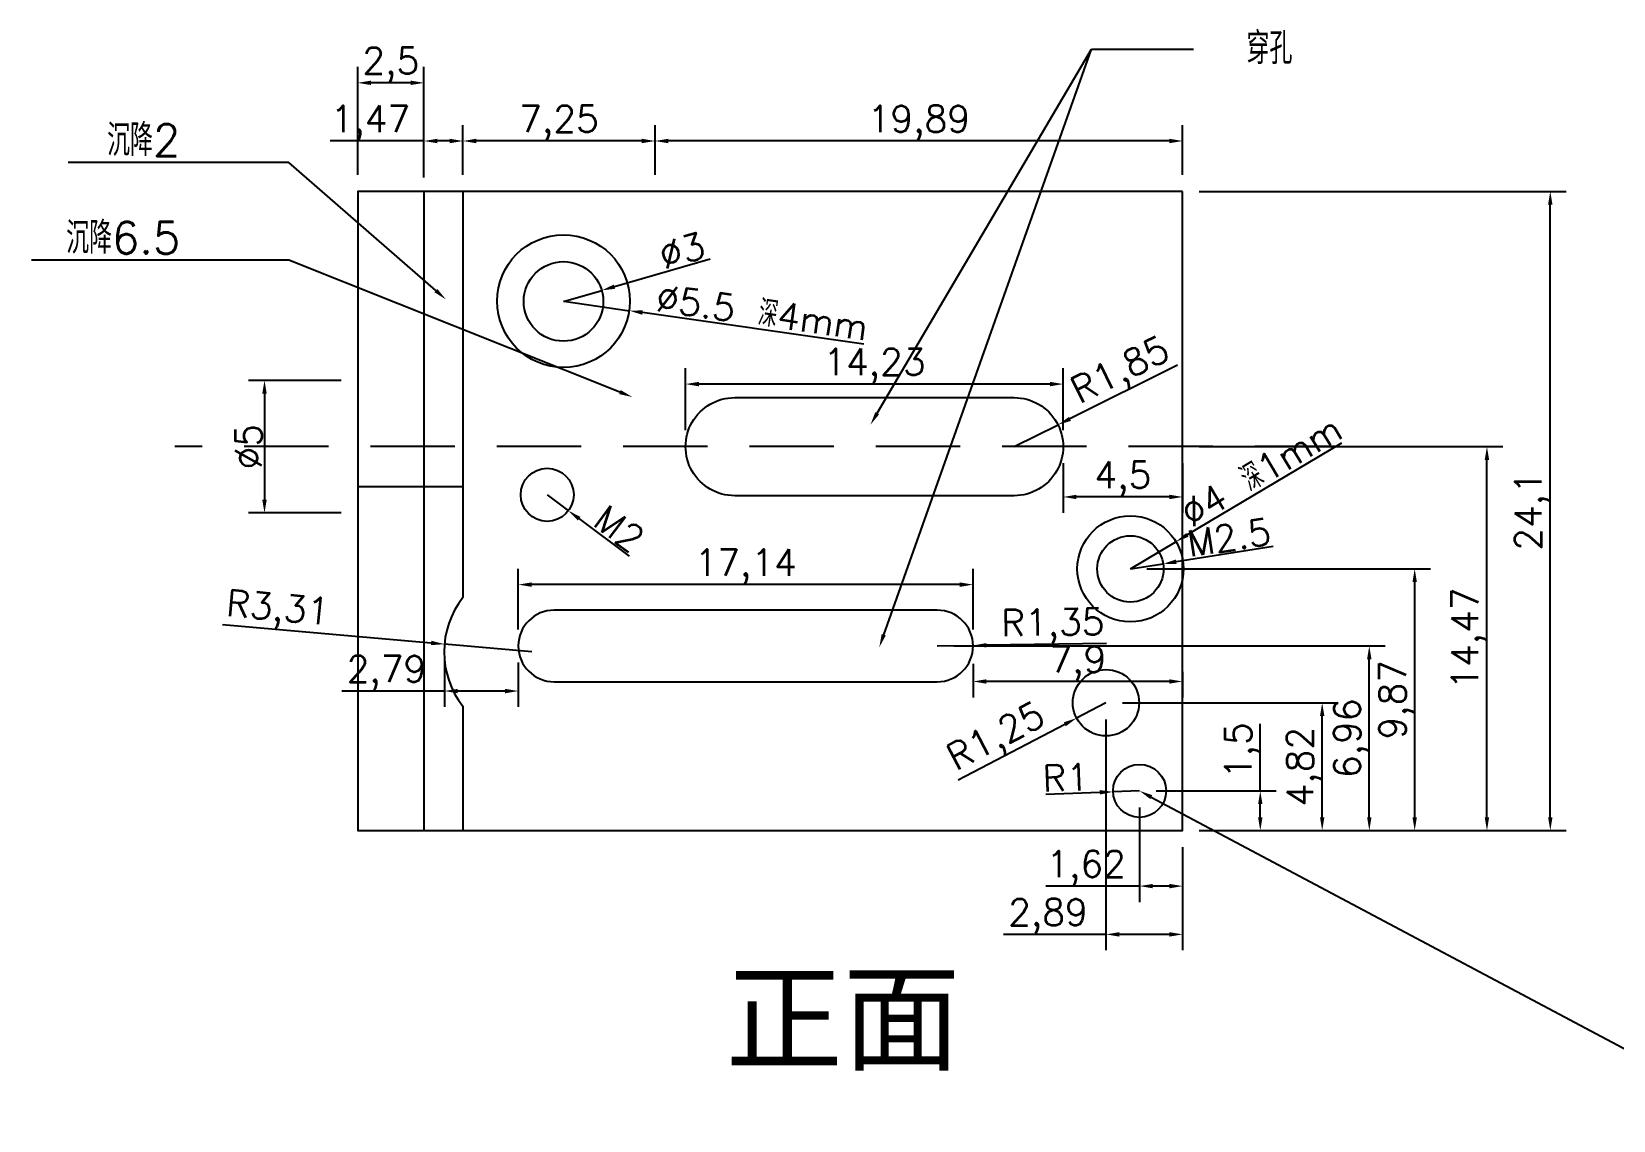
# Model space of a CAD drawing. Header units: millimetres. Extents: x 6817 to 15937, y -5221 to -164.
# Drawn here: x 9708.2 to 9767.8, y -614 to -572.9 of the extents above; entities that cross this region are included whole.
import ezdxf
from ezdxf import colors
from ezdxf.entities.mleader import LeaderData, LeaderLine
from ezdxf.math import Vec2, Vec3

# ---------------------------------------------------------------- set-up
doc = ezdxf.new("R2010")
doc.units = ezdxf.units.MM
doc.linetypes.add('HIDDEN', pattern=[9.525, 6.35, -3.175])
doc.layers.add('图层2', color=108, linetype='Continuous')
doc.styles.get("Standard").update_dxf_attribs({"font": 'txt', "bigfont": 'gbcbig.shx'})
doc.dimstyles.new('ISO-25', dxfattribs={"dimtxt": 1, "dimasz": 0.5, "dimexe": 0.6, "dimexo": 0.625, "dimgap": 0.1, "dimtad": 1, "dimtxsty": 'Standard', "dimcen": 2.5, "dimadec": 0, "dimazin": 0, "dimtfac": 1, "dimtmove": 0, "dimatfit": 3, "dimfxl": 0, "dimarcsym": 0})

# ---------------------------------------------------------------- blocks, each defined once
blk = doc.blocks.new('*D1165')
at = {"layer": 'Defpoints', "color": 0, "linetype": 'ByBlock', "transparency": 16777216}
for p in [(9728.223, -583.096), (9729.664, -582.68)]:
    blk.add_point(p, dxfattribs=at)
at = {"layer": '图层2', "color": 0, "linetype": 'ByBlock', "lineweight": -2, "transparency": 16777216}
for p, q in [((9733.75, -581.499), (9730.144, -582.541)), ((9728.223, -583.096), (9729.664, -582.68))]:
    blk.add_line(p, q, dxfattribs=at)
at = {"layer": '图层2', "color": 0, "linetype": 'ByBlock', "transparency": 16777216}
blk.add_solid([(9730.121, -582.461), (9730.168, -582.621), (9729.664, -582.68)], dxfattribs=at)
at = {"layer": '图层2', "color": 0, "linetype": 'ByBlock', "transparency": 16777216, "insert": (9732.687, -581.182), "char_height": 1, "attachment_point": 5, "rotation": 16.11738}
blk.add_mtext('%%C3', dxfattribs=at)
blk = doc.blocks.new('*D710')
at = {"layer": 'Defpoints', "color": 0, "linetype": 'ByBlock', "transparency": 16777216}
for p in [(9728.232, -583.092), (9730.707, -583.447)]:
    blk.add_point(p, dxfattribs=at)
at = {"layer": '图层2', "color": 0, "linetype": 'ByBlock', "lineweight": -2, "transparency": 16777216}
for p, q in [((9728.232, -583.092), (9730.707, -583.447)), ((9739.545, -584.711), (9731.202, -583.517))]:
    blk.add_line(p, q, dxfattribs=at)
at = {"layer": '图层2', "color": 0, "linetype": 'ByBlock', "transparency": 16777216}
blk.add_solid([(9731.214, -583.435), (9731.19, -583.6), (9730.707, -583.447)], dxfattribs=at)
at = {"layer": '图层2', "color": 0, "linetype": 'ByBlock', "transparency": 16777216, "insert": (9735.712, -583.518), "char_height": 1, "attachment_point": 5, "rotation": 351.85582}
blk.add_mtext('%%C5.5 深4mm', dxfattribs=at)
blk = doc.blocks.new('*D1166')
at = {"layer": 'Defpoints', "color": 0, "linetype": 'ByBlock', "transparency": 16777216}
for p in [(9746.866, -587.749), (9745.209, -588.574)]:
    blk.add_point(p, dxfattribs=at)
at = {"layer": '图层2', "color": 0, "linetype": 'ByBlock', "lineweight": -2, "transparency": 16777216}
for p, q in [((9751.372, -585.506), (9747.313, -587.526)), ((9745.209, -588.574), (9746.866, -587.749))]:
    blk.add_line(p, q, dxfattribs=at)
at = {"layer": '图层2', "color": 0, "linetype": 'ByBlock', "transparency": 16777216}
blk.add_solid([(9747.276, -587.452), (9747.35, -587.601), (9746.866, -587.749)], dxfattribs=at)
at = {"layer": '图层2', "color": 0, "linetype": 'ByBlock', "transparency": 16777216, "insert": (9749.262, -585.793), "char_height": 1, "attachment_point": 5, "rotation": 26.4632}
blk.add_mtext('R1,85', dxfattribs=at)
blk = doc.blocks.new('*D1167')
at = {"layer": 'Defpoints', "color": 0, "linetype": 'ByBlock', "transparency": 16777216}
for p in [(9749.592, -593.183), (9750.828, -592.991)]:
    blk.add_point(p, dxfattribs=at)
at = {"layer": '图层2', "color": 0, "linetype": 'ByBlock', "lineweight": -2, "transparency": 16777216}
for p, q in [((9754.977, -592.343), (9751.322, -592.914)), ((9749.592, -593.183), (9750.828, -592.991))]:
    blk.add_line(p, q, dxfattribs=at)
at = {"layer": '图层2', "color": 0, "linetype": 'ByBlock', "transparency": 16777216}
blk.add_solid([(9751.309, -592.831), (9751.334, -592.996), (9750.828, -592.991)], dxfattribs=at)
at = {"layer": '图层2', "color": 0, "linetype": 'ByBlock', "transparency": 16777216, "insert": (9753.304, -591.997), "char_height": 1, "attachment_point": 5, "rotation": 8.87004}
blk.add_mtext('M2.5', dxfattribs=at)
blk = doc.blocks.new('*D1168')
at = {"layer": 'Defpoints', "color": 0, "linetype": 'ByBlock', "transparency": 16777216}
for p in [(9748.671, -598.232), (9747.563, -598.811)]:
    blk.add_point(p, dxfattribs=at)
at = {"layer": '图层2', "color": 0, "linetype": 'ByBlock', "lineweight": -2, "transparency": 16777216}
for p, q in [((9748.671, -598.232), (9747.563, -598.811)), ((9743.103, -601.143), (9747.12, -599.043))]:
    blk.add_line(p, q, dxfattribs=at)
at = {"layer": '图层2', "color": 0, "linetype": 'ByBlock', "transparency": 16777216}
blk.add_solid([(9747.081, -598.969), (9747.159, -599.117), (9747.563, -598.811)], dxfattribs=at)
at = {"layer": '图层2', "color": 0, "linetype": 'ByBlock', "transparency": 16777216, "insert": (9744.573, -599.603), "char_height": 1, "attachment_point": 5, "rotation": 27.60017}
blk.add_mtext('R1,25', dxfattribs=at)
blk = doc.blocks.new('*D1169')
at = {"layer": 'Defpoints', "color": 0, "linetype": 'ByBlock', "transparency": 16777216}
for p in [(9742.313, -596.09), (9743.663, -596.071)]:
    blk.add_point(p, dxfattribs=at)
at = {"layer": '图层2', "color": 0, "linetype": 'ByBlock', "lineweight": -2, "transparency": 16777216}
for p, q in [((9742.313, -596.09), (9743.663, -596.071)), ((9748.696, -596), (9744.163, -596.064))]:
    blk.add_line(p, q, dxfattribs=at)
at = {"layer": '图层2', "color": 0, "linetype": 'ByBlock', "transparency": 16777216}
blk.add_solid([(9744.162, -595.981), (9744.164, -596.147), (9743.663, -596.071)], dxfattribs=at)
at = {"layer": '图层2', "color": 0, "linetype": 'ByBlock', "transparency": 16777216, "insert": (9746.67, -595.345), "char_height": 1, "attachment_point": 5, "rotation": 0.80994}
blk.add_mtext('R1,35', dxfattribs=at)
blk = doc.blocks.new('*D711')
at = {"layer": 'Defpoints', "color": 0, "linetype": 'ByBlock', "transparency": 16777216}
for p in [(9727.609, -590.39), (9728.41, -590.99)]:
    blk.add_point(p, dxfattribs=at)
at = {"layer": '图层2', "color": 0, "linetype": 'ByBlock', "lineweight": -2, "transparency": 16777216}
for p, q in [((9727.609, -590.39), (9728.41, -590.99)), ((9730.705, -592.707), (9728.81, -591.289))]:
    blk.add_line(p, q, dxfattribs=at)
at = {"layer": '图层2', "color": 0, "linetype": 'ByBlock', "transparency": 16777216}
blk.add_solid([(9728.86, -591.222), (9728.76, -591.356), (9728.41, -590.99)], dxfattribs=at)
at = {"layer": '图层2', "color": 0, "linetype": 'ByBlock', "transparency": 16777216, "insert": (9730.317, -591.668), "char_height": 1, "attachment_point": 5, "rotation": 323.19115}
blk.add_mtext('M2', dxfattribs=at)
blk = doc.blocks.new('*D1170')
at = {"layer": 'Defpoints', "color": 0, "linetype": 'ByBlock', "transparency": 16777216}
for p in [(9732.826, -586.214), (9732.826, -588.574), (9747.059, -588.574)]:
    blk.add_point(p, dxfattribs=at)
at = {"layer": '图层2', "color": 0, "linetype": 'ByBlock', "lineweight": -2, "transparency": 16777216}
for p, q in [((9732.826, -587.949), (9732.826, -585.614)), ((9747.059, -587.949), (9747.059, -585.614)), ((9746.559, -586.214), (9733.326, -586.214))]:
    blk.add_line(p, q, dxfattribs=at)
at = {"layer": '图层2', "color": 0, "linetype": 'ByBlock', "transparency": 16777216}
for points in [[(9733.326, -586.131), (9733.326, -586.298), (9732.826, -586.214)], [(9746.559, -586.131), (9746.559, -586.298), (9747.059, -586.214)]]:
    blk.add_solid(points, dxfattribs=at)
at = {"layer": '图层2', "color": 0, "linetype": 'ByBlock', "transparency": 16777216, "insert": (9739.943, -585.531), "char_height": 1, "attachment_point": 5}
blk.add_mtext('14,23', dxfattribs=at)
blk = doc.blocks.new('*D1171')
at = {"layer": 'Defpoints', "color": 0, "linetype": 'ByBlock', "transparency": 16777216}
for p in [(9726.52, -593.776), (9726.52, -596.09), (9743.663, -596.09)]:
    blk.add_point(p, dxfattribs=at)
at = {"layer": '图层2', "color": 0, "linetype": 'ByBlock', "lineweight": -2, "transparency": 16777216}
for p, q in [((9726.52, -595.465), (9726.52, -593.176)), ((9743.663, -595.465), (9743.663, -593.176)), ((9743.163, -593.776), (9727.02, -593.776))]:
    blk.add_line(p, q, dxfattribs=at)
at = {"layer": '图层2', "color": 0, "linetype": 'ByBlock', "transparency": 16777216}
for points in [[(9727.02, -593.693), (9727.02, -593.86), (9726.52, -593.776)], [(9743.163, -593.693), (9743.163, -593.86), (9743.663, -593.776)]]:
    blk.add_solid(points, dxfattribs=at)
at = {"layer": '图层2', "color": 0, "linetype": 'ByBlock', "transparency": 16777216, "insert": (9735.092, -593.093), "char_height": 1, "attachment_point": 5}
blk.add_mtext('17,14', dxfattribs=at)
blk = doc.blocks.new('*D1172')
at = {"layer": 'Defpoints', "color": 0, "linetype": 'ByBlock', "transparency": 16777216}
for p in [(9749.939, -601.554), (9754.489, -601.554), (9751.563, -603.049)]:
    blk.add_point(p, dxfattribs=at)
at = {"layer": '图层2', "color": 0, "linetype": 'ByBlock', "lineweight": -2, "transparency": 16777216}
for p, q in [((9754.489, -601.554), (9754.489, -599.02)), ((9750.564, -601.554), (9755.089, -601.554)), ((9754.489, -602.549), (9754.489, -602.054)), ((9752.188, -603.049), (9755.089, -603.049))]:
    blk.add_line(p, q, dxfattribs=at)
at = {"layer": '图层2', "color": 0, "linetype": 'ByBlock', "transparency": 16777216}
for points in [[(9754.406, -602.054), (9754.573, -602.054), (9754.489, -601.554)], [(9754.406, -602.549), (9754.573, -602.549), (9754.489, -603.049)]]:
    blk.add_solid(points, dxfattribs=at)
at = {"layer": '图层2', "color": 0, "linetype": 'ByBlock', "transparency": 16777216, "insert": (9753.806, -600.037), "char_height": 1, "attachment_point": 5, "rotation": 90}
blk.add_mtext('1,5', dxfattribs=at)
blk = doc.blocks.new('*D1173')
at = {"layer": 'Defpoints', "color": 0, "linetype": 'ByBlock', "transparency": 16777216}
for p in [(9748.671, -598.232), (9756.823, -598.232), (9751.563, -603.049)]:
    blk.add_point(p, dxfattribs=at)
at = {"layer": '图层2', "color": 0, "linetype": 'ByBlock', "lineweight": -2, "transparency": 16777216}
for p, q in [((9749.296, -598.232), (9757.423, -598.232)), ((9756.823, -602.549), (9756.823, -598.732)), ((9752.188, -603.049), (9757.423, -603.049))]:
    blk.add_line(p, q, dxfattribs=at)
at = {"layer": '图层2', "color": 0, "linetype": 'ByBlock', "transparency": 16777216}
for points in [[(9756.74, -598.732), (9756.906, -598.732), (9756.823, -598.232)], [(9756.74, -602.549), (9756.906, -602.549), (9756.823, -603.049)]]:
    blk.add_solid(points, dxfattribs=at)
at = {"layer": '图层2', "color": 0, "linetype": 'ByBlock', "transparency": 16777216, "insert": (9756.14, -600.641), "char_height": 1, "attachment_point": 5, "rotation": 90}
blk.add_mtext('4,82', dxfattribs=at)
blk = doc.blocks.new('*D712')
at = {"layer": 'Defpoints', "color": 0, "linetype": 'ByBlock', "transparency": 16777216}
for p in [(9742.313, -596.09), (9758.599, -596.09), (9751.563, -603.049)]:
    blk.add_point(p, dxfattribs=at)
at = {"layer": '图层2', "color": 0, "linetype": 'ByBlock', "lineweight": -2, "transparency": 16777216}
for p, q in [((9742.938, -596.09), (9759.199, -596.09)), ((9758.599, -602.549), (9758.599, -596.59)), ((9752.188, -603.049), (9759.199, -603.049))]:
    blk.add_line(p, q, dxfattribs=at)
at = {"layer": '图层2', "color": 0, "linetype": 'ByBlock', "transparency": 16777216}
for points in [[(9758.516, -596.59), (9758.682, -596.59), (9758.599, -596.09)], [(9758.516, -602.549), (9758.682, -602.549), (9758.599, -603.049)]]:
    blk.add_solid(points, dxfattribs=at)
at = {"layer": '图层2', "color": 0, "linetype": 'ByBlock', "transparency": 16777216, "insert": (9757.916, -599.57), "char_height": 1, "attachment_point": 5, "rotation": 90}
blk.add_mtext('6,96', dxfattribs=at)
blk = doc.blocks.new('*D1174')
at = {"layer": 'Defpoints', "color": 0, "linetype": 'ByBlock', "transparency": 16777216}
for p in [(9749.592, -593.183), (9760.31, -593.183), (9751.563, -603.049)]:
    blk.add_point(p, dxfattribs=at)
at = {"layer": '图层2', "color": 0, "linetype": 'ByBlock', "lineweight": -2, "transparency": 16777216}
for p, q in [((9750.217, -593.183), (9760.91, -593.183)), ((9760.31, -602.549), (9760.31, -593.683)), ((9752.188, -603.049), (9760.91, -603.049))]:
    blk.add_line(p, q, dxfattribs=at)
at = {"layer": '图层2', "color": 0, "linetype": 'ByBlock', "transparency": 16777216}
for points in [[(9760.227, -593.683), (9760.394, -593.683), (9760.31, -593.183)], [(9760.227, -602.549), (9760.394, -602.549), (9760.31, -603.049)]]:
    blk.add_solid(points, dxfattribs=at)
at = {"layer": '图层2', "color": 0, "linetype": 'ByBlock', "transparency": 16777216, "insert": (9759.627, -598.116), "char_height": 1, "attachment_point": 5, "rotation": 90}
blk.add_mtext('9,87', dxfattribs=at)
blk = doc.blocks.new('*D1175')
at = {"layer": 'Defpoints', "color": 0, "linetype": 'ByBlock', "transparency": 16777216}
for p in [(9751.563, -588.574), (9763.034, -588.574), (9751.563, -603.049)]:
    blk.add_point(p, dxfattribs=at)
at = {"layer": '图层2', "color": 0, "linetype": 'ByBlock', "lineweight": -2, "transparency": 16777216}
for p, q in [((9752.188, -588.574), (9763.634, -588.574)), ((9763.034, -602.549), (9763.034, -589.074)), ((9752.188, -603.049), (9763.634, -603.049))]:
    blk.add_line(p, q, dxfattribs=at)
at = {"layer": '图层2', "color": 0, "linetype": 'ByBlock', "transparency": 16777216}
for points in [[(9762.95, -589.074), (9763.117, -589.074), (9763.034, -588.574)], [(9762.95, -602.549), (9763.117, -602.549), (9763.034, -603.049)]]:
    blk.add_solid(points, dxfattribs=at)
at = {"layer": '图层2', "color": 0, "linetype": 'ByBlock', "transparency": 16777216, "insert": (9762.35, -595.812), "char_height": 1, "attachment_point": 5, "rotation": 90}
blk.add_mtext('14,47', dxfattribs=at)
blk = doc.blocks.new('*D1176')
at = {"layer": 'Defpoints', "color": 0, "linetype": 'ByBlock', "transparency": 16777216}
for p in [(9751.563, -578.947), (9765.422, -578.947), (9751.563, -603.049)]:
    blk.add_point(p, dxfattribs=at)
at = {"layer": '图层2', "color": 0, "linetype": 'ByBlock', "lineweight": -2, "transparency": 16777216}
for p, q in [((9752.188, -578.947), (9766.022, -578.947)), ((9765.422, -602.549), (9765.422, -579.447)), ((9752.188, -603.049), (9766.022, -603.049))]:
    blk.add_line(p, q, dxfattribs=at)
at = {"layer": '图层2', "color": 0, "linetype": 'ByBlock', "transparency": 16777216}
for points in [[(9765.339, -579.447), (9765.506, -579.447), (9765.422, -578.947)], [(9765.339, -602.549), (9765.506, -602.549), (9765.422, -603.049)]]:
    blk.add_solid(points, dxfattribs=at)
at = {"layer": '图层2', "color": 0, "linetype": 'ByBlock', "transparency": 16777216, "insert": (9764.739, -590.998), "char_height": 1, "attachment_point": 5, "rotation": 90}
blk.add_mtext('24,1', dxfattribs=at)
blk = doc.blocks.new('*D713')
at = {"layer": 'Defpoints', "color": 0, "linetype": 'ByBlock', "transparency": 16777216}
for p in [(9749.939, -601.554), (9751.563, -603.049), (9749.939, -605.144)]:
    blk.add_point(p, dxfattribs=at)
at = {"layer": '图层2', "color": 0, "linetype": 'ByBlock', "lineweight": -2, "transparency": 16777216}
for p, q in [((9749.939, -602.179), (9749.939, -605.744)), ((9751.563, -603.674), (9751.563, -605.744)), ((9749.939, -605.144), (9746.406, -605.144)), ((9751.063, -605.144), (9750.439, -605.144))]:
    blk.add_line(p, q, dxfattribs=at)
at = {"layer": '图层2', "color": 0, "linetype": 'ByBlock', "transparency": 16777216}
for points in [[(9750.439, -605.061), (9750.439, -605.228), (9749.939, -605.144)], [(9751.063, -605.061), (9751.063, -605.228), (9751.563, -605.144)]]:
    blk.add_solid(points, dxfattribs=at)
at = {"layer": '图层2', "color": 0, "linetype": 'ByBlock', "transparency": 16777216, "insert": (9747.922, -604.461), "char_height": 1, "attachment_point": 5}
blk.add_mtext('1,62', dxfattribs=at)
blk = doc.blocks.new('*D714')
at = {"layer": 'Defpoints', "color": 0, "linetype": 'ByBlock', "transparency": 16777216}
for p in [(9748.671, -598.232), (9751.563, -603.049), (9748.671, -606.965)]:
    blk.add_point(p, dxfattribs=at)
at = {"layer": '图层2', "color": 0, "linetype": 'ByBlock', "lineweight": -2, "transparency": 16777216}
for p, q in [((9748.671, -598.857), (9748.671, -607.565)), ((9751.563, -603.674), (9751.563, -607.565)), ((9748.671, -606.965), (9744.804, -606.965)), ((9751.063, -606.965), (9749.171, -606.965))]:
    blk.add_line(p, q, dxfattribs=at)
at = {"layer": '图层2', "color": 0, "linetype": 'ByBlock', "transparency": 16777216}
for points in [[(9749.171, -606.881), (9749.171, -607.048), (9748.671, -606.965)], [(9751.063, -606.881), (9751.063, -607.048), (9751.563, -606.965)]]:
    blk.add_solid(points, dxfattribs=at)
at = {"layer": '图层2', "color": 0, "linetype": 'ByBlock', "transparency": 16777216, "insert": (9746.488, -606.281), "char_height": 1, "attachment_point": 5}
blk.add_mtext('2,89', dxfattribs=at)
blk = doc.blocks.new('*D1177')
at = {"layer": 'Defpoints', "color": 0, "linetype": 'ByBlock', "transparency": 16777216}
for p in [(9743.663, -596.141), (9751.563, -596.442), (9743.663, -597.428)]:
    blk.add_point(p, dxfattribs=at)
at = {"layer": '图层2', "color": 0, "linetype": 'ByBlock', "lineweight": -2, "transparency": 16777216}
for p, q in [((9743.663, -596.766), (9743.663, -598.028)), ((9751.063, -597.428), (9744.163, -597.428)), ((9751.563, -597.067), (9751.563, -598.028))]:
    blk.add_line(p, q, dxfattribs=at)
at = {"layer": '图层2', "color": 0, "linetype": 'ByBlock', "transparency": 16777216}
for points in [[(9744.163, -597.345), (9744.163, -597.511), (9743.663, -597.428)], [(9751.063, -597.345), (9751.063, -597.511), (9751.563, -597.428)]]:
    blk.add_solid(points, dxfattribs=at)
at = {"layer": '图层2', "color": 0, "linetype": 'ByBlock', "transparency": 16777216, "insert": (9747.613, -596.745), "char_height": 1, "attachment_point": 5}
blk.add_mtext('7,9', dxfattribs=at)
blk = doc.blocks.new('*D1178')
at = {"layer": 'Defpoints', "color": 0, "linetype": 'ByBlock', "transparency": 16777216}
for p in [(9747.059, -588.574), (9751.563, -588.574), (9747.059, -590.47)]:
    blk.add_point(p, dxfattribs=at)
at = {"layer": '图层2', "color": 0, "linetype": 'ByBlock', "lineweight": -2, "transparency": 16777216}
for p, q in [((9747.059, -589.199), (9747.059, -591.07)), ((9751.563, -589.199), (9751.563, -591.07)), ((9751.063, -590.47), (9747.559, -590.47))]:
    blk.add_line(p, q, dxfattribs=at)
at = {"layer": '图层2', "color": 0, "linetype": 'ByBlock', "transparency": 16777216}
for points in [[(9747.559, -590.387), (9747.559, -590.553), (9747.059, -590.47)], [(9751.063, -590.387), (9751.063, -590.553), (9751.563, -590.47)]]:
    blk.add_solid(points, dxfattribs=at)
at = {"layer": '图层2', "color": 0, "linetype": 'ByBlock', "transparency": 16777216, "insert": (9749.311, -589.787), "char_height": 1, "attachment_point": 5}
blk.add_mtext('4,5', dxfattribs=at)
blk = doc.blocks.new('*D715')
at = {"layer": 'Defpoints', "color": 0, "linetype": 'ByBlock', "transparency": 16777216}
for p in [(9731.676, -577.048), (9731.676, -578.947), (9751.563, -578.947)]:
    blk.add_point(p, dxfattribs=at)
at = {"layer": '图层2', "color": 0, "linetype": 'ByBlock', "lineweight": -2, "transparency": 16777216}
for p, q in [((9731.676, -578.322), (9731.676, -576.448)), ((9751.563, -578.322), (9751.563, -576.448)), ((9751.063, -577.048), (9732.176, -577.048))]:
    blk.add_line(p, q, dxfattribs=at)
at = {"layer": '图层2', "color": 0, "linetype": 'ByBlock', "transparency": 16777216}
for points in [[(9732.176, -576.964), (9732.176, -577.131), (9731.676, -577.048)], [(9751.063, -576.964), (9751.063, -577.131), (9751.563, -577.048)]]:
    blk.add_solid(points, dxfattribs=at)
at = {"layer": '图层2', "color": 0, "linetype": 'ByBlock', "transparency": 16777216, "insert": (9741.62, -576.364), "char_height": 1, "attachment_point": 5}
blk.add_mtext('19,89', dxfattribs=at)
blk = doc.blocks.new('*D1179')
at = {"layer": 'Defpoints', "color": 0, "linetype": 'ByBlock', "transparency": 16777216}
for p in [(9724.431, -577.048), (9724.431, -578.947), (9731.676, -578.947)]:
    blk.add_point(p, dxfattribs=at)
at = {"layer": '图层2', "color": 0, "linetype": 'ByBlock', "lineweight": -2, "transparency": 16777216}
for p, q in [((9724.431, -578.322), (9724.431, -576.448)), ((9731.676, -578.322), (9731.676, -576.448)), ((9731.176, -577.048), (9724.931, -577.048))]:
    blk.add_line(p, q, dxfattribs=at)
at = {"layer": '图层2', "color": 0, "linetype": 'ByBlock', "transparency": 16777216}
for points in [[(9724.931, -576.964), (9724.931, -577.131), (9724.431, -577.048)], [(9731.176, -576.964), (9731.176, -577.131), (9731.676, -577.048)]]:
    blk.add_solid(points, dxfattribs=at)
at = {"layer": '图层2', "color": 0, "linetype": 'ByBlock', "transparency": 16777216, "insert": (9728.053, -576.364), "char_height": 1, "attachment_point": 5}
blk.add_mtext('7,25', dxfattribs=at)
blk = doc.blocks.new('*D1180')
at = {"layer": 'Defpoints', "color": 0, "linetype": 'ByBlock', "transparency": 16777216}
for p in [(9722.964, -577.048), (9724.431, -578.947), (9722.964, -579.045)]:
    blk.add_point(p, dxfattribs=at)
at = {"layer": '图层2', "color": 0, "linetype": 'ByBlock', "lineweight": -2, "transparency": 16777216}
for p, q in [((9722.964, -578.42), (9722.964, -576.448)), ((9724.431, -578.322), (9724.431, -576.448)), ((9722.964, -577.048), (9719.431, -577.048)), ((9723.931, -577.048), (9723.464, -577.048))]:
    blk.add_line(p, q, dxfattribs=at)
at = {"layer": '图层2', "color": 0, "linetype": 'ByBlock', "transparency": 16777216}
for points in [[(9723.464, -576.964), (9723.464, -577.131), (9722.964, -577.048)], [(9723.931, -576.964), (9723.931, -577.131), (9724.431, -577.048)]]:
    blk.add_solid(points, dxfattribs=at)
at = {"layer": '图层2', "color": 0, "linetype": 'ByBlock', "transparency": 16777216, "insert": (9720.948, -576.364), "char_height": 1, "attachment_point": 5}
blk.add_mtext('1,47', dxfattribs=at)
blk = doc.blocks.new('*D1181')
at = {"layer": 'Defpoints', "color": 0, "linetype": 'ByBlock', "transparency": 16777216}
for p in [(9720.464, -574.854), (9720.464, -578.947), (9722.964, -578.947)]:
    blk.add_point(p, dxfattribs=at)
at = {"layer": '图层2', "color": 0, "linetype": 'ByBlock', "lineweight": -2, "transparency": 16777216}
for p, q in [((9720.464, -578.322), (9720.464, -574.254)), ((9722.964, -578.322), (9722.964, -574.254)), ((9722.464, -574.854), (9720.964, -574.854))]:
    blk.add_line(p, q, dxfattribs=at)
at = {"layer": '图层2', "color": 0, "linetype": 'ByBlock', "transparency": 16777216}
for points in [[(9720.964, -574.771), (9720.964, -574.937), (9720.464, -574.854)], [(9722.464, -574.771), (9722.464, -574.937), (9722.964, -574.854)]]:
    blk.add_solid(points, dxfattribs=at)
at = {"layer": '图层2', "color": 0, "linetype": 'ByBlock', "transparency": 16777216, "insert": (9721.714, -574.171), "char_height": 1, "attachment_point": 5}
blk.add_mtext('2,5', dxfattribs=at)
blk = doc.blocks.new('*D716')
at = {"layer": 'Defpoints', "color": 0, "linetype": 'ByBlock', "transparency": 16777216}
for p in [(9720.464, -586.074), (9716.951, -591.074), (9720.464, -591.074)]:
    blk.add_point(p, dxfattribs=at)
at = {"layer": '图层2', "color": 0, "linetype": 'ByBlock', "lineweight": -2, "transparency": 16777216}
for p, q in [((9719.839, -586.074), (9716.351, -586.074)), ((9716.951, -586.574), (9716.951, -590.574)), ((9719.839, -591.074), (9716.351, -591.074))]:
    blk.add_line(p, q, dxfattribs=at)
at = {"layer": '图层2', "color": 0, "linetype": 'ByBlock', "transparency": 16777216}
for points in [[(9716.868, -586.574), (9717.035, -586.574), (9716.951, -586.074)], [(9716.868, -590.574), (9717.035, -590.574), (9716.951, -591.074)]]:
    blk.add_solid(points, dxfattribs=at)
at = {"layer": '图层2', "color": 0, "linetype": 'ByBlock', "transparency": 16777216, "insert": (9716.351, -588.574), "char_height": 1, "attachment_point": 5, "rotation": 90}
blk.add_mtext('%%C5', dxfattribs=at)
blk = doc.blocks.new('*D1191')
at = {"layer": 'Defpoints', "color": 0, "linetype": 'ByBlock', "transparency": 16777216}
for p in [(9748.94, -601.59), (9749.939, -601.554)]:
    blk.add_point(p, dxfattribs=at)
at = {"layer": '图层2', "color": 0, "linetype": 'ByBlock', "lineweight": -2, "transparency": 16777216}
for p, q in [((9746.408, -601.681), (9748.44, -601.608)), ((9749.939, -601.554), (9748.94, -601.59))]:
    blk.add_line(p, q, dxfattribs=at)
at = {"layer": '图层2', "color": 0, "linetype": 'ByBlock', "transparency": 16777216}
blk.add_solid([(9748.437, -601.524), (9748.443, -601.691), (9748.94, -601.59)], dxfattribs=at)
at = {"layer": '图层2', "color": 0, "linetype": 'ByBlock', "transparency": 16777216, "insert": (9747.152, -601.054), "char_height": 1, "attachment_point": 5, "rotation": 2.06268}
blk.add_mtext('R1', dxfattribs=at)
blk = doc.blocks.new('*D1192')
at = {"layer": 'Defpoints', "color": 0, "linetype": 'ByBlock', "transparency": 16777216}
for p in [(9723.733, -596.021), (9727.027, -596.312)]:
    blk.add_point(p, dxfattribs=at)
at = {"layer": '图层2', "color": 0, "linetype": 'ByBlock', "lineweight": -2, "transparency": 16777216}
for p, q in [((9715.372, -595.28), (9723.235, -595.976)), ((9727.027, -596.312), (9723.733, -596.021))]:
    blk.add_line(p, q, dxfattribs=at)
at = {"layer": '图层2', "color": 0, "linetype": 'ByBlock', "transparency": 16777216}
blk.add_solid([(9723.243, -595.893), (9723.228, -596.059), (9723.733, -596.021)], dxfattribs=at)
at = {"layer": '图层2', "color": 0, "linetype": 'ByBlock', "transparency": 16777216, "insert": (9717.441, -594.777), "char_height": 1, "attachment_point": 5, "rotation": 354.93545}
blk.add_mtext('R3,31', dxfattribs=at)
blk = doc.blocks.new('*D717')
at = {"layer": 'Defpoints', "color": 0, "linetype": 'ByBlock', "transparency": 16777216}
for p in [(9723.733, -596.021), (9726.52, -596.09), (9723.733, -597.79)]:
    blk.add_point(p, dxfattribs=at)
at = {"layer": '图层2', "color": 0, "linetype": 'ByBlock', "lineweight": -2, "transparency": 16777216}
for p, q in [((9723.733, -596.646), (9723.733, -598.39)), ((9726.52, -596.715), (9726.52, -598.39)), ((9723.733, -597.79), (9719.867, -597.79)), ((9726.02, -597.79), (9724.233, -597.79))]:
    blk.add_line(p, q, dxfattribs=at)
at = {"layer": '图层2', "color": 0, "linetype": 'ByBlock', "transparency": 16777216}
for points in [[(9724.233, -597.707), (9724.233, -597.874), (9723.733, -597.79)], [(9726.02, -597.707), (9726.02, -597.874), (9726.52, -597.79)]]:
    blk.add_solid(points, dxfattribs=at)
at = {"layer": '图层2', "color": 0, "linetype": 'ByBlock', "transparency": 16777216, "insert": (9721.55, -597.107), "char_height": 1, "attachment_point": 5}
blk.add_mtext('2,79', dxfattribs=at)
blk = doc.blocks.new('*D728')
at = {"layer": 'Defpoints', "color": 0, "linetype": 'ByBlock', "transparency": 16777216}
for p in [(9751.31, -592.158), (9749.592, -593.183)]:
    blk.add_point(p, dxfattribs=at)
at = {"layer": '图层2', "color": 0, "linetype": 'ByBlock', "lineweight": -2, "transparency": 16777216}
for p, q in [((9757.545, -588.437), (9751.739, -591.902)), ((9749.592, -593.183), (9751.31, -592.158))]:
    blk.add_line(p, q, dxfattribs=at)
at = {"layer": '图层2', "color": 0, "linetype": 'ByBlock', "transparency": 16777216}
blk.add_solid([(9751.696, -591.831), (9751.782, -591.974), (9751.31, -592.158)], dxfattribs=at)
at = {"layer": '图层2', "color": 0, "linetype": 'ByBlock', "transparency": 16777216, "insert": (9754.529, -589.493), "char_height": 1, "attachment_point": 5, "rotation": 30.83285}
blk.add_mtext('%%C4 深1mm', dxfattribs=at)

msp = doc.modelspace()

# ---------------------------------------------------------------- linework, layer by layer
at = {"layer": '图层2', "color": 2, "linetype": 'ByBlock'}
for p, q in [((9722.964, -578.947), (9722.964, -603.059)), ((9724.431, -578.947), (9724.431, -594.265)), ((9734.676, -586.724), (9745.209, -586.724)), ((9734.676, -586.724), (9734.677, -586.724)), ((9734.677, -586.724), (9734.677, -586.724)), ((9720.464, -590.077), (9724.431, -590.077)), ((9724.431, -598.36), (9724.431, -603.049))]:
    msp.add_line(p, q, dxfattribs=at)
at = {"layer": '图层2', "color": 3, "linetype": 'HIDDEN', "ltscale": 0.5}
msp.add_line((9757.462, -588.574), (9713.569, -588.574), dxfattribs=at)
at = {"layer": '图层2', "color": 2, "linetype": 'ByBlock'}
msp.add_lwpolyline([(9751.563, -578.947), (9720.464, -578.947), (9720.464, -603.049), (9751.563, -603.049)], close=True, dxfattribs=at)
for points in [[(9734.677, -586.724), (9745.209, -586.724, -1.000318), (9745.208, -590.424), (9734.676, -590.424, -1.000318)], [(9742.313, -597.44, 1), (9742.313, -594.74), (9727.87, -594.74, 1), (9727.87, -597.44)]]:
    msp.add_lwpolyline(points, format="xyb", close=True, dxfattribs=at)
msp.add_circle((9728.223, -583.086), 2.5, dxfattribs=at)
at = {"layer": '图层2', "color": 1, "linetype": 'ByBlock'}
for centre, radius in [((9728.223, -583.096), 1.5), ((9727.609, -590.39), 1), ((9748.671, -598.232), 1.25), ((9749.939, -601.554), 1)]:
    msp.add_circle(centre, radius, dxfattribs=at)
at = {"layer": '图层2', "color": 6, "linetype": 'ByBlock'}
for radius in [2, 1.25]:
    msp.add_circle((9749.592, -593.183), radius, dxfattribs=at)
at = {"layer": '图层2', "color": 2, "linetype": 'ByBlock'}
msp.add_arc((9727.027, -596.312), 3.307, 141.74352, 218.25648, dxfattribs=at)

# ---------------------------------------------------------------- texts
at = {"layer": '图层2', "color": 6, "linetype": 'ByBlock', "insert": (9743.192, -608.499), "char_height": 3.25, "attachment_point": 3}
msp.add_mtext_dynamic_manual_height_columns('{\\fSimSun|b0|i0|c134|p2;\\C0;正面}', width=15.45396, gutter_width=12.5, heights=[0], dxfattribs=at)

# ---------------------------------------------------------------- dimensions: what is measured, and where the dimension line sits
at = {"layer": '图层2', "color": 6, "linetype": 'ByBlock'}
for base, p1, p2, angle, picture, middle in [((9720.464, -574.854), (9722.964, -578.947), (9720.464, -578.947), 180, '*D1181', (9721.714, -574.171)), ((9722.964, -577.048), (9724.431, -578.947), (9722.964, -579.045), 180, '*D1180', (9720.948, -576.364)), ((9724.4306, -577.0476), (9731.6761, -578.9471), (9724.4306, -578.9471), 180, '*D1179', (9728.0533, -576.3643)), ((9731.676, -577.048), (9751.563, -578.947), (9731.676, -578.947), 180, '*D715', (9741.62, -576.364)), ((9765.422, -578.947), (9751.563, -603.049), (9751.563, -578.947), 90, '*D1176', (9764.739, -590.998)), ((9732.826, -586.214), (9747.059, -588.574), (9732.826, -588.574), 180, '*D1170', (9739.943, -585.531)), ((9747.059, -590.47), (9751.563, -588.574), (9747.059, -588.574), 180, '*D1178', (9749.311, -589.787)), ((9763.0338, -588.5742), (9751.563, -603.0491), (9751.563, -588.5742), 90, '*D1175', (9762.3505, -595.8116)), ((9726.52, -593.776), (9743.663, -596.09), (9726.52, -596.09), 180, '*D1171', (9735.092, -593.093)), ((9760.31, -593.183), (9751.563, -603.049), (9749.592, -593.183), 90, '*D1174', (9759.627, -598.116)), ((9723.733, -597.79), (9726.52, -596.09), (9723.733, -596.021), 180, '*D717', (9721.55, -597.107)), ((9758.599, -596.09), (9751.563, -603.049), (9742.313, -596.09), 90, '*D712', (9757.916, -599.57)), ((9743.663, -597.428), (9751.563, -596.442), (9743.663, -596.141), 180, '*D1177', (9747.613, -596.745)), ((9748.671, -606.965), (9751.563, -603.049), (9748.671, -598.232), 180, '*D714', (9746.488, -606.281)), ((9756.823, -598.232), (9751.563, -603.049), (9748.671, -598.232), 90, '*D1173', (9756.14, -600.641)), ((9754.4893, -601.5538), (9751.563, -603.0491), (9749.9389, -601.5538), 90, '*D1172', (9753.8059, -600.0371)), ((9749.939, -605.144), (9751.563, -603.049), (9749.939, -601.554), 180, '*D713', (9747.922, -604.461))]:
    dim = msp.add_linear_dim(base=base, p1=p1, p2=p2, angle=angle, dimstyle='ISO-25', dxfattribs=at)
    dim.commit()
    dim.dimension.update_dxf_attribs({"geometry": picture, "text_midpoint": middle})
dim = msp.add_radius_dim(center=(9728.223, -583.096), mpoint=(9729.664, -582.68), text='%%C3', dimstyle='ISO-25', dxfattribs=at)
dim.commit()
dim.dimension.update_dxf_attribs({"geometry": '*D1165', "text_midpoint": (9732.854, -581.758), "dimtype": 164})
for center, mpoint, text, picture, middle in [((9728.232, -583.092), (9730.707, -583.447), '%%C5.5 深4mm', '*D710', (9735.712, -583.518)), ((9749.592, -593.183), (9751.31, -592.158), '%%C4 深1mm', '*D728', (9754.529, -589.493)), ((9727.609, -590.39), (9728.41, -590.99), 'M2', '*D711', (9730.317, -591.668)), ((9749.592, -593.183), (9750.828, -592.991), 'M2.5', '*D1167', (9753.304, -591.997))]:
    dim = msp.add_radius_dim(center=center, mpoint=mpoint, text=text, dimstyle='ISO-25', dxfattribs=at)
    dim.commit()
    dim.dimension.update_dxf_attribs({"geometry": picture, "text_midpoint": middle})
for center, mpoint, picture, middle in [((9745.209, -588.574), (9746.866, -587.749), '*D1166', (9749.262, -585.793)), ((9742.313, -596.09), (9743.663, -596.071), '*D1169', (9746.67, -595.345)), ((9748.671, -598.232), (9747.563, -598.811), '*D1168', (9744.573, -599.603)), ((9749.939, -601.554), (9748.94, -601.59), '*D1191', (9747.152, -601.054))]:
    dim = msp.add_radius_dim(center=center, mpoint=mpoint, dimstyle='ISO-25', dxfattribs=at)
    dim.commit()
    dim.dimension.update_dxf_attribs({"geometry": picture, "text_midpoint": middle})
dim = msp.add_linear_dim(base=(9716.951, -591.074), p1=(9720.464, -586.074), p2=(9720.464, -591.074), angle=90, text='%%C5', dimstyle='ISO-25', dxfattribs=at)
dim.commit()
dim.dimension.update_dxf_attribs({"geometry": '*D716', "text_midpoint": (9716.351, -588.574)})
dim = msp.add_radius_dim(center=(9727.027, -596.312), mpoint=(9723.733, -596.021), dimstyle='ISO-25', dxfattribs=at)
dim.commit()
dim.dimension.update_dxf_attribs({"geometry": '*D1192', "text_midpoint": (9717.38, -595.458), "dimtype": 164})

# ---------------------------------------------------------------- leaders
ml = msp.add_multileader_mtext('Standard', dxfattribs=at)
ml.set_content('穿孔', color=6)
ml.set_leader_properties()
ml.build(insert=Vec2(0, 0))
ml.multileader.update_dxf_attribs({"text_right_attachment_type": 6, "dogleg_length": 0.36, "arrow_head_size": 0.5})
ctx = ml.context
ctx.base_point, ctx.char_height, ctx.arrow_head_size, ctx.plane_origin = Vec3(9751.972, -573.588), 1.2, 0.5, Vec3(9739.796, -587.744)
ctx.right_attachment = 6
notes = []
notes.append((ctx, [(0, (1, 1, 0), (9751.612, -573.588), (1, 0), 0.36, [(0, [(9739.796, -587.744), (9748.121, -573.588)], 0, [])])]))
ctx.mtext.insert, ctx.mtext.flow_direction = Vec3(9753.972, -572.948), 5
ml = msp.add_multileader_mtext('Standard', dxfattribs=at)
ml.set_content('', color=6)
ml.set_leader_properties()
ml.build(insert=Vec2(0, 0))
ml.multileader.update_dxf_attribs({"text_right_attachment_type": 6, "dogleg_length": 0.36, "arrow_head_size": 0.5})
ctx = ml.context
ctx.base_point, ctx.char_height, ctx.arrow_head_size, ctx.plane_origin = Vec3(9748.481, -573.588), 1.2, 0.5, Vec3(9740.128, -596.137)
ctx.right_attachment = 6
notes.append((ctx, [(0, (1, 1, 0), (9748.121, -573.588), (1, 0), 0.36, [(0, [(9740.128, -596.137), (9748.121, -573.588)], 0, [])])]))
ctx.mtext.insert, ctx.mtext.flow_direction = Vec3(9750.481, -572.988), 5
ml = msp.add_multileader_mtext('Standard', dxfattribs=at)
ml.set_content('沉降2', color=6)
ml.set_leader_properties()
ml.build(insert=Vec2(0, 0))
ml.multileader.update_dxf_attribs({"text_right_attachment_type": 6, "dogleg_length": 0.36, "arrow_head_size": 0.5})
ctx = ml.context
ctx.base_point, ctx.char_height, ctx.arrow_head_size, ctx.plane_origin = Vec3(9709.295, -577.033), 1.2, 0.5, Vec3(9723.788, -583.018)
ctx.right_attachment, ctx.text_align_type = 6, 2
notes.append((ctx, [(0, (1, 1, 0), (9716.135, -577.854), (-1, 0), 0.36, [(0, [(9723.788, -583.018), (9717.875, -577.854)], 0, [])])]))
ctx.mtext.insert, ctx.mtext.alignment, ctx.mtext.flow_direction = Vec3(9713.775, -576.414), 3, 5
ml = msp.add_multileader_mtext('Standard', dxfattribs=at)
ml.set_content('沉降6.5', color=6)
ml.set_leader_properties()
ml.build(insert=Vec2(0, 0))
ml.multileader.update_dxf_attribs({"text_right_attachment_type": 6, "dogleg_length": 0.36, "arrow_head_size": 0.5})
ctx = ml.context
ctx.base_point, ctx.char_height, ctx.arrow_head_size, ctx.plane_origin = Vec3(9707.695, -580.718), 1.2, 0.5, Vec3(9723.788, -586.702)
ctx.right_attachment, ctx.text_align_type = 6, 2
notes.append((ctx, [(0, (1, 1, 0), (9716.135, -581.538), (-1, 0), 0.36, [(0, [(9730.817, -586.702), (9717.875, -581.538)], 0, [])])]))
ctx.mtext.insert, ctx.mtext.alignment, ctx.mtext.flow_direction = Vec3(9713.775, -580.098), 3, 5
ml = msp.add_multileader_mtext('Standard', dxfattribs=at)
ml.set_content('', color=6)
ml.set_leader_properties()
ml.build(insert=Vec2(0, 0))
ml.multileader.update_dxf_attribs({"text_right_attachment_type": 6, "dogleg_length": 0.36, "arrow_head_size": 0.5})
ctx = ml.context
ctx.base_point, ctx.char_height, ctx.arrow_head_size, ctx.plane_origin = Vec3(9778.709, -613.978), 1.2, 0.5, Vec3(9749.939, -601.554)
ctx.right_attachment = 6
notes.append((ctx, [(0, (1, 1, 0), (9778.349, -613.978), (1, 0), 0.36, [(0, [(9749.939, -601.554), (9773.293, -613.978)], 0, [])])]))
ctx.mtext.insert, ctx.mtext.flow_direction = Vec3(9780.709, -613.378), 5
for ctx, leaders in notes:
    for number, flags, end, landing, length, lines in leaders:
        leader = LeaderData()
        leader.index, (leader.has_last_leader_line, leader.has_dogleg_vector, leader.attachment_direction) = number, flags
        leader.last_leader_point, leader.dogleg_vector, leader.dogleg_length = Vec3(end), Vec3(landing), length
        for number, points, colour, breaks in lines:
            line = LeaderLine()
            line.index, line.vertices, line.color, line.breaks = number, Vec3.list(points), colors.encode_raw_color(colour), breaks
            leader.lines.append(line)
        ctx.leaders.append(leader)

doc.saveas('drawing.dxf')
